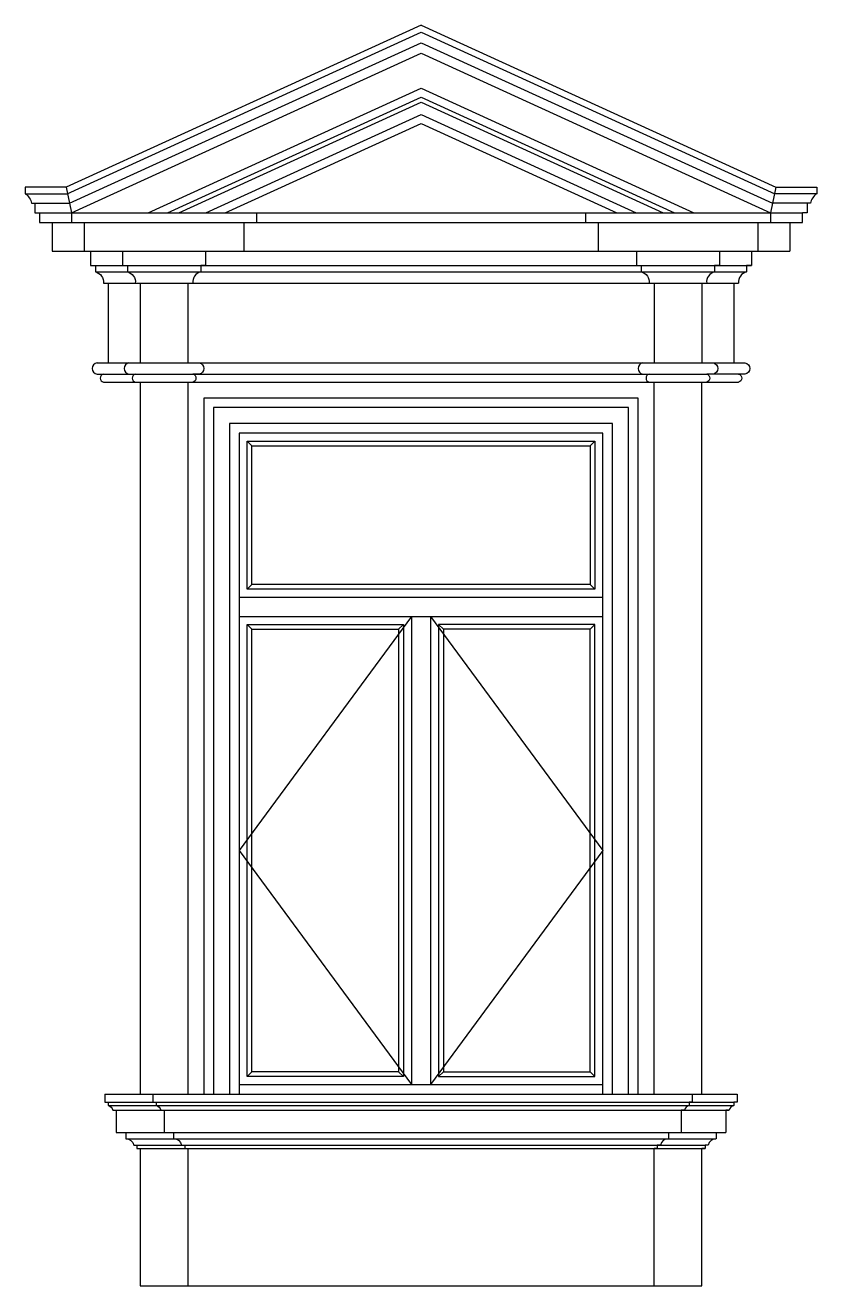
# Model space of a CAD drawing. Header units: metres. Extents: x 1247 to 3231, y 184 to 3343.
import ezdxf

# ---------------------------------------------------------------- set-up
doc = ezdxf.new("R2010")
doc.units = ezdxf.units.M
for name, color, linetype in [('3', 3, 'Continuous'), ('4', 4, 'Continuous'), ('7', 7, 'Continuous')]:
    doc.layers.add(name, color=color, linetype=linetype)

# ---------------------------------------------------------------- blocks, each defined once
blk = doc.blocks.new('窗-033')
at = {"layer": '3'}
for p, q in [((1739.38, 11586.75), (2533.96, 11949.57)), ((1775.5, 11586.75), (2533.96, 11933.08)), ((2533.96, 11949.57), (3328.53, 11586.75)), ((2533.96, 11933.08), (3292.42, 11586.75)), ((1859.76, 11586.75), (2533.96, 11894.6)), ((2533.96, 11894.6), (3208.15, 11586.75)), ((2003.96, 10856.75), (1988.96, 10871.75)), ((3063.96, 10856.75), (3078.96, 10871.75)), ((2003.96, 10423.06), (1988.96, 10408.06)), ((3063.96, 10423.06), (3078.96, 10408.06)), ((2503.96, 10323.06), (1963.96, 9589.91)), ((2563.96, 10323.06), (3103.96, 9589.91)), ((2003.96, 10283.06), (1988.96, 10298.06)), ((2463.96, 10283.06), (2478.96, 10298.06)), ((2603.96, 10283.06), (2588.96, 10298.06)), ((3063.96, 10283.06), (3078.96, 10298.06)), ((1963.96, 9589.91), (2503.96, 8856.75)), ((3103.96, 9589.91), (2563.96, 8856.75)), ((2003.96, 8896.75), (1988.96, 8881.75)), ((2463.96, 8896.75), (2478.96, 8881.75)), ((2603.96, 8896.75), (2588.96, 8881.75)), ((3063.96, 8896.75), (3078.96, 8881.75))]:
    blk.add_line(p, q, dxfattribs=at)
for points in [[(1988.96, 10871.75), (3078.96, 10871.75), (3078.96, 10408.06), (1988.96, 10408.06)], [(2003.96, 10856.75), (3063.96, 10856.75), (3063.96, 10423.06), (2003.96, 10423.06)], [(2478.96, 8881.75), (1988.96, 8881.75), (1988.96, 10298.06), (2478.96, 10298.06), (2478.96, 8881.75)], [(2463.96, 8896.75), (2003.96, 8896.75), (2003.96, 10283.06), (2463.96, 10283.06), (2463.96, 8896.75)], [(2588.96, 8881.75), (3078.96, 8881.75), (3078.96, 10298.06), (2588.96, 10298.06), (2588.96, 8881.75)], [(2603.96, 8896.75), (3063.96, 8896.75), (3063.96, 10283.06), (2603.96, 10283.06), (2603.96, 8896.75)]]:
    blk.add_lwpolyline(points, close=True, dxfattribs=at)
at = {"layer": '4'}
for p, q in [((2533.96, 12174.46), (1422.07, 11666.75)), ((2533.96, 12174.46), (3645.85, 11666.75)), ((1679.2, 11586.75), (2533.96, 11977.05)), ((2533.96, 11977.05), (3388.72, 11586.75)), ((1422.07, 11666.75), (1293.96, 11666.75)), ((3645.85, 11666.75), (3773.96, 11666.75)), ((1338.96, 11586.75), (3728.96, 11586.75)), ((1338.96, 11586.75), (1338.96, 11556.75)), ((1438.96, 11586.75), (1438.96, 11556.75)), ((2018.96, 11586.75), (2018.96, 11556.75)), ((3048.96, 11586.75), (3048.96, 11556.75)), ((3628.96, 11586.75), (3628.96, 11556.75)), ((3728.96, 11556.75), (3728.96, 11586.75)), ((1338.96, 11556.75), (3728.96, 11556.75)), ((1378.96, 11556.75), (1378.96, 11466.75)), ((1478.96, 11556.75), (1478.96, 11466.75)), ((1978.96, 11556.75), (1978.96, 11466.75)), ((3088.96, 11556.75), (3088.96, 11466.75)), ((3588.96, 11556.75), (3588.96, 11466.75)), ((3688.96, 11556.75), (3688.96, 11466.75)), ((1378.96, 11466.75), (3688.96, 11466.75)), ((1538.96, 11366.75), (3528.96, 11366.75)), ((1553.96, 11366.75), (1553.96, 11116.75)), ((1653.96, 11366.75), (1653.96, 11116.75)), ((1803.96, 11366.75), (1803.96, 11116.75)), ((3263.96, 11366.75), (3263.96, 11116.75)), ((3413.96, 11366.75), (3413.96, 11116.75)), ((3513.96, 11366.75), (3513.96, 11116.75)), ((1518.96, 11116.75), (3548.96, 11116.75)), ((1538.96, 11056.75), (3528.96, 11056.75)), ((1653.96, 11056.75), (1653.96, 8826.75)), ((1803.96, 11056.75), (1803.96, 8826.75)), ((3263.96, 8826.75), (3263.96, 11056.75)), ((3413.96, 8826.75), (3413.96, 11056.75)), ((1543.96, 8826.75), (3523.96, 8826.75)), ((1578.96, 8776.75), (3498.96, 8776.75)), ((1578.96, 8706.75), (3488.96, 8706.75)), ((1653.96, 8656.75), (1653.96, 8226.75)), ((1653.96, 8656.75), (3423.96, 8656.75)), ((1803.96, 8656.75), (1803.96, 8226.75)), ((3263.96, 8226.75), (3263.96, 8656.75)), ((3413.96, 8226.75), (3413.96, 8656.75)), ((1653.96, 8226.75), (3413.96, 8226.75))]:
    blk.add_line(p, q, dxfattribs=at)
for points in [[(1438.96, 11586.75), (2533.96, 12086.75), (3628.96, 11586.75)], [(3133.96, 8826.75), (3133.96, 10926.75), (1933.96, 10926.75), (1933.96, 8826.75)]]:
    blk.add_lwpolyline(points, dxfattribs=at)
for points in [[(1293.96, 11666.75), (1293.96, 11646.75, -0.19), (1313.96, 11616.75), (1323.96, 11616.75), (1323.96, 11586.75), (1338.96, 11586.75)], [(3773.96, 11666.75), (3773.96, 11646.75, 0.19), (3753.96, 11616.75), (3743.96, 11616.75), (3743.96, 11586.75), (3728.96, 11586.75)], [(1498.96, 11466.75), (1498.96, 11421.75), (1513.96, 11421.75), (1513.96, 11401.75, -0.38), (1538.96, 11366.75)], [(1598.96, 11466.75), (1598.96, 11421.75), (1613.96, 11421.75), (1613.96, 11401.75, -0.38), (1638.96, 11366.75)], [(1858.96, 11466.75), (1858.96, 11421.75), (1843.96, 11421.75), (1843.96, 11401.75, 0.38), (1818.96, 11366.75)], [(3208.96, 11466.75), (3208.96, 11421.75), (3223.96, 11421.75), (3223.96, 11401.75, -0.38), (3248.96, 11366.75)], [(3468.96, 11466.75), (3468.96, 11421.75), (3453.96, 11421.75), (3453.96, 11401.75, 0.38), (3428.96, 11366.75)], [(3568.96, 11466.75), (3568.96, 11421.75), (3553.96, 11421.75), (3553.96, 11401.75, 0.38), (3528.96, 11366.75)], [(1518.96, 11116.75, 0.86), (1518.96, 11081.75), (1538.96, 11081.75, 0.8), (1538.96, 11056.75, 0.8)], [(1618.96, 11116.75, 0.86), (1618.96, 11081.75), (1638.96, 11081.75, 0.8), (1638.96, 11056.75, 0.8)], [(1838.96, 11116.75, -0.86), (1838.96, 11081.75), (1818.96, 11081.75, -0.8), (1818.96, 11056.75, -0.8)], [(3228.96, 11116.75, 0.86), (3228.96, 11081.75), (3248.96, 11081.75, 0.8), (3248.96, 11056.75, 0.8)], [(3448.96, 11116.75, -0.86), (3448.96, 11081.75), (3428.96, 11081.75, -0.8), (3428.96, 11056.75, -0.8)], [(3548.96, 11116.75, -0.86), (3548.96, 11081.75), (3528.96, 11081.75, -0.8), (3528.96, 11056.75, -0.8)], [(1543.96, 8826.75), (1543.96, 8801.75), (1553.96, 8801.75), (1553.96, 8791.75, -0.27), (1568.96, 8776.75), (1578.96, 8776.75), (1578.96, 8706.75)], [(1693.96, 8826.75), (1693.96, 8801.75), (1703.96, 8801.75), (1703.96, 8791.75, -0.27), (1718.96, 8776.75), (1728.96, 8776.75), (1728.96, 8706.75)], [(3383.96, 8826.75), (3383.96, 8801.75), (3373.96, 8801.75), (3373.96, 8791.75, 0.27), (3358.96, 8776.75), (3348.96, 8776.75), (3348.96, 8706.75)], [(3523.96, 8826.75), (3523.96, 8801.75), (3513.96, 8801.75), (3513.96, 8791.75, 0.27), (3498.96, 8776.75), (3488.96, 8776.75), (3488.96, 8706.75)], [(1608.96, 8706.75), (1608.96, 8686.75, -0.37), (1633.96, 8666.75), (1643.96, 8666.75), (1643.96, 8656.75), (1653.96, 8656.75)], [(1758.96, 8706.75), (1758.96, 8686.75, -0.37), (1783.96, 8666.75), (1793.96, 8666.75), (1793.96, 8656.75), (1803.96, 8656.75)], [(3308.96, 8706.75), (3308.96, 8686.75, 0.37), (3283.96, 8666.75), (3273.96, 8666.75), (3273.96, 8656.75), (3263.96, 8656.75)], [(3458.96, 8706.75), (3458.96, 8686.75, 0.37), (3433.96, 8666.75), (3423.96, 8666.75), (3423.96, 8656.75), (3413.96, 8656.75)]]:
    blk.add_lwpolyline(points, format="xyb", dxfattribs=at)
at = {"layer": '7'}
for p, q in [((1425.91, 11646.75), (2533.96, 12152.71)), ((1432.43, 11616.75), (2533.96, 12119.73)), ((2533.96, 12152.71), (3642.01, 11646.75)), ((2533.96, 12119.73), (3635.48, 11616.75)), ((1919.95, 11586.75), (2533.96, 11867.12)), ((2533.96, 11867.12), (3147.97, 11586.75)), ((1293.96, 11646.75), (1425.91, 11646.75)), ((1422.07, 11666.75), (1438.96, 11586.75)), ((3645.85, 11666.75), (3628.96, 11586.75)), ((3773.96, 11646.75), (3642.01, 11646.75)), ((1323.96, 11616.75), (1432.43, 11616.75)), ((3743.96, 11616.75), (3635.48, 11616.75)), ((1498.96, 11421.75), (3568.96, 11421.75)), ((1513.96, 11401.75), (3553.96, 11401.75)), ((1538.96, 11081.75), (1618.96, 11081.75)), ((1638.96, 11081.75), (3428.96, 11081.75)), ((3528.96, 11081.75), (3448.96, 11081.75)), ((1963.96, 10383.06), (3103.96, 10383.06)), ((1963.96, 10323.06), (3103.96, 10323.06)), ((2503.96, 10323.06), (2503.96, 8856.75)), ((2563.96, 10323.06), (2563.96, 8856.75)), ((1963.96, 8856.75), (3103.96, 8856.75)), ((1553.96, 8801.75), (3513.96, 8801.75)), ((1553.96, 8791.75), (3513.96, 8791.75)), ((1609.16, 8686.76), (3457.75, 8686.76)), ((1643.96, 8666.75), (3423.96, 8666.75))]:
    blk.add_line(p, q, dxfattribs=at)
for points in [[(3213.96, 8826.75), (3213.96, 11006.75), (1853.96, 11006.75), (1853.96, 8826.75)], [(3183.96, 8826.75), (3183.96, 10976.75), (1883.96, 10976.75), (1883.96, 8826.75)], [(3103.96, 8826.75), (3103.96, 10896.75), (1963.96, 10896.75), (1963.96, 8826.75)]]:
    blk.add_lwpolyline(points, dxfattribs=at)

msp = doc.modelspace()

# ---------------------------------------------------------------- block references
at = {"layer": '3', "xscale": 0.8, "yscale": 0.8, "zscale": 0.8}
msp.add_blockref('窗-033', (212.27, -6396.99), dxfattribs=at)

doc.saveas('drawing.dxf')
